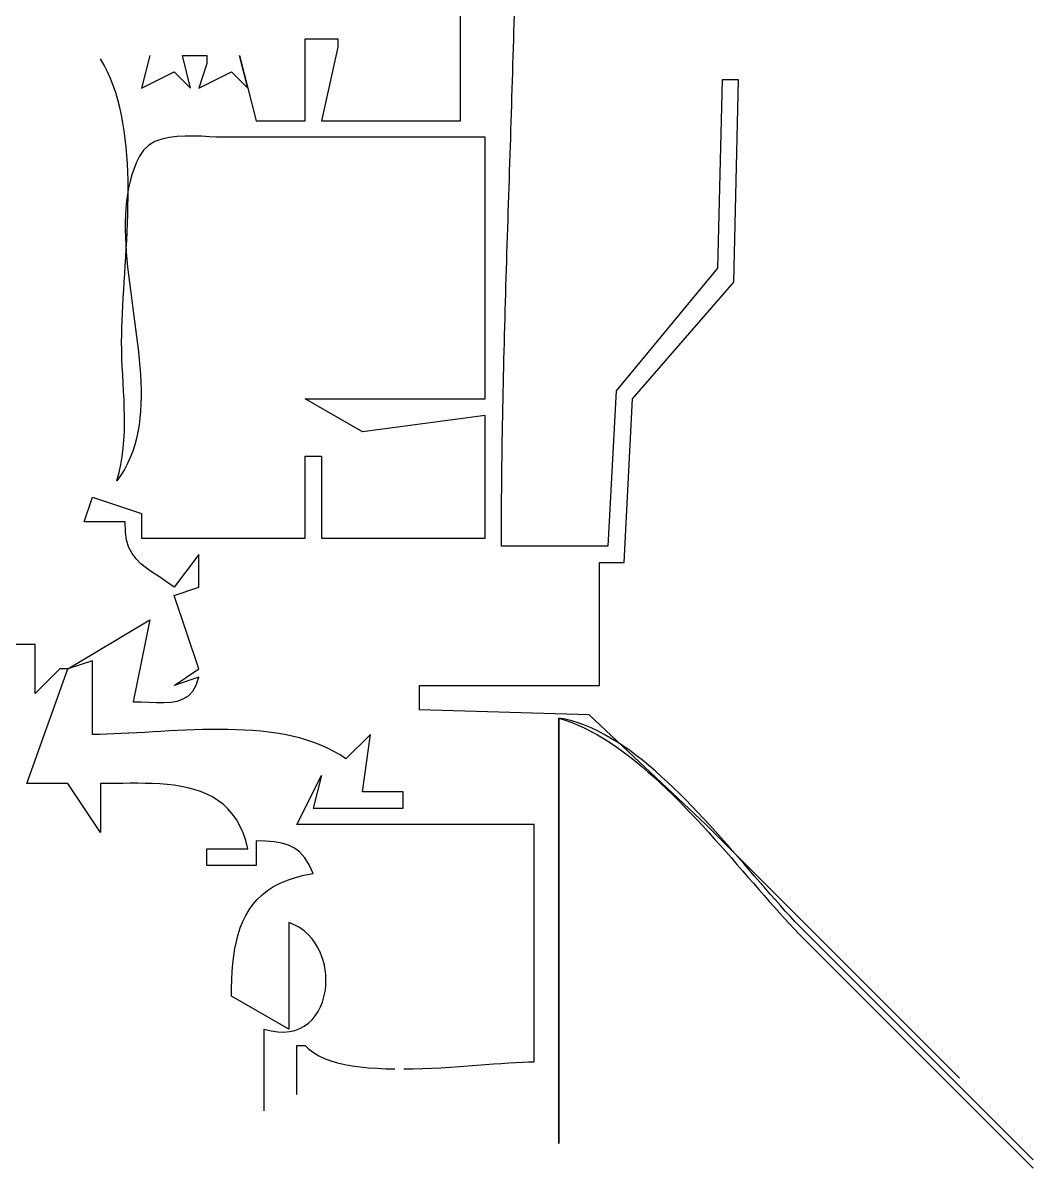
# Model space of a CAD drawing. Header units: metres. Extents: x 249 to 997, y 92 to 756.
# Drawn here: x 752.5 to 876, y 115 to 255 of the extents above; entities that cross this region are included whole.
import ezdxf

# ---------------------------------------------------------------- set-up
doc = ezdxf.new("R2010")
doc.units = ezdxf.units.M

msp = doc.modelspace()

# ---------------------------------------------------------------- linework, layer by layer
for p, q in [((806, 243), (806, 257)), ((812.5298, 253.9269), (812.5576, 254.9309)), ((812.5576, 254.9309), (812.5849, 255.9349)), ((812.5014, 252.9229), (812.5298, 253.9269)), ((787, 243), (787, 253)), ((787, 253), (791, 253)), ((791, 252), (789, 243)), ((791, 253), (791, 252)), ((812.4725, 251.9189), (812.5014, 252.9229)), ((762.444, 249.7898), (762.0025, 250.5573)), ((768, 251), (767, 247)), ((773, 247), (772, 251)), ((772, 251), (775, 251)), ((775, 251), (775, 250)), ((780, 247), (779, 251)), ((779, 251), (781, 243)), ((812.4134, 249.9109), (812.4432, 250.9149)), ((812.4432, 250.9149), (812.4725, 251.9189)), ((762.8477, 248.9934), (762.444, 249.7898)), ((775, 250), (774, 247)), ((812.3833, 248.907), (812.4134, 249.9109)), ((763.215, 248.1699), (762.8477, 248.9934)), ((763.5474, 247.3208), (763.215, 248.1699)), ((767, 247), (771, 249)), ((771, 249), (773, 247)), ((774, 247), (778, 249)), ((778, 249), (780, 247)), ((812.3219, 246.8991), (812.3527, 247.903)), ((812.3527, 247.903), (812.3833, 248.907)), ((838, 248), (837.3966, 225)), ((840, 248), (838, 248)), ((839.3966, 223.2855), (840, 248)), ((763.8464, 246.4476), (763.5474, 247.3208)), ((764.1134, 245.5519), (763.8464, 246.4476)), ((812.2907, 245.8952), (812.3219, 246.8991)), ((764.3499, 244.6353), (764.1134, 245.5519)), ((812.2592, 244.8914), (812.2907, 245.8952)), ((764.5574, 243.6993), (764.3499, 244.6353)), ((764.7374, 242.7456), (764.5574, 243.6993)), ((812.1956, 242.8839), (812.2275, 243.8876)), ((812.2275, 243.8876), (812.2592, 244.8914)), ((764.8913, 241.7757), (764.7374, 242.7456)), ((781, 243), (787, 243)), ((789, 243), (806, 243)), ((812.1635, 241.8803), (812.1956, 242.8839)), ((765.0206, 240.7911), (764.8913, 241.7757)), ((765.1268, 239.7934), (765.0206, 240.7911)), ((769.4765, 240.766), (768.6316, 240.4519)), ((770.3929, 240.9732), (769.4765, 240.766)), ((771.3594, 241.0923), (770.3929, 240.9732)), ((772.3543, 241.1418), (771.3594, 241.0923)), ((773.356, 241.1405), (772.3543, 241.1418)), ((774.343, 241.1069), (773.356, 241.1405)), ((775.2937, 241.0599), (774.343, 241.1069)), ((776.1866, 241.018), (775.2937, 241.0599)), ((777, 241), (776.1866, 241.018)), ((809, 241), (777, 241)), ((809, 209), (809, 241)), ((812.0988, 239.8733), (812.1312, 240.8767)), ((812.1312, 240.8767), (812.1635, 241.8803)), ((765.2114, 238.7842), (765.1268, 239.7934)), ((767.2429, 239.4286), (766.7423, 238.6821)), ((767.8799, 240.0124), (767.2429, 239.4286)), ((768.6316, 240.4519), (767.8799, 240.0124)), ((812.0663, 238.8699), (812.0988, 239.8733)), ((765.2758, 237.7651), (765.2114, 238.7842)), ((766.3949, 237.9458), (766.0919, 237.1904)), ((766.7423, 238.682), (766.3949, 237.9458)), ((812.0338, 237.8667), (812.0663, 238.8699)), ((765.3214, 236.7375), (765.2758, 237.7651)), ((765.3499, 235.7032), (765.3214, 236.7375)), ((766.0919, 237.1904), (765.831, 236.4164)), ((811.9686, 235.8606), (812.0012, 236.8636)), ((812.0012, 236.8636), (812.0338, 237.8667)), ((765.3626, 234.6636), (765.3499, 235.7032)), ((765.61, 235.625), (765.427, 234.817)), ((765.831, 236.4164), (765.61, 235.625)), ((811.9361, 234.8578), (811.9686, 235.8606)), ((765.2796, 233.9934), (765.1657, 233.155)), ((765.427, 234.817), (765.2796, 233.9934)), ((765.361, 233.6204), (765.3626, 234.6636)), ((811.8712, 232.8525), (811.9036, 233.8551)), ((811.9036, 233.8551), (811.9361, 234.8578)), ((765.1657, 233.155), (765.0833, 232.3029)), ((765.3209, 231.5291), (765.3467, 232.575)), ((765.3467, 232.575), (765.361, 233.6204)), ((811.8389, 231.8502), (811.8712, 232.8525)), ((765.0301, 231.438), (765.004, 230.5613)), ((765.0833, 232.3029), (765.0301, 231.438)), ((765.2854, 230.4842), (765.3209, 231.5291)), ((811.8068, 230.848), (811.8389, 231.8502)), ((765.004, 230.5613), (765.0028, 229.6735)), ((765.0028, 229.6735), (765.0245, 228.7758)), ((765.2414, 229.4419), (765.2854, 230.4842)), ((811.7432, 228.8441), (811.7749, 229.8459)), ((811.7749, 229.8459), (811.8068, 230.848)), ((765.0245, 228.7758), (765.0668, 227.869)), ((765.1343, 227.3714), (765.1906, 228.4038)), ((765.1906, 228.4038), (765.2414, 229.4419)), ((811.7117, 227.8424), (811.7432, 228.8441)), ((765.0668, 227.869), (765.1277, 226.9541)), ((765.074, 226.3463), (765.1343, 227.3714)), ((765.1277, 226.9541), (765.2049, 226.032)), ((811.6496, 225.8398), (811.6805, 226.841)), ((811.6805, 226.841), (811.7117, 227.8424)), ((765.0113, 225.3301), (765.074, 226.3463)), ((765.2049, 226.032), (765.2963, 225.1037)), ((811.619, 224.8388), (811.6496, 225.8398)), ((764.8842, 223.3305), (764.9475, 224.3243)), ((764.9475, 224.3243), (765.0113, 225.3301)), ((765.2963, 225.1037), (765.3998, 224.17)), ((765.3998, 224.17), (765.5133, 223.232)), ((811.5888, 223.838), (811.619, 224.8388)), ((837.3966, 225), (825.0278, 210)), ((764.8228, 222.3502), (764.8842, 223.3305)), ((765.5133, 223.232), (765.6345, 222.2905)), ((811.5297, 221.8373), (811.559, 222.8375)), ((811.559, 222.8375), (811.5888, 223.838)), ((827.0278, 209), (839.3966, 223.2855)), ((764.7117, 220.4367), (764.7648, 221.3851)), ((764.7648, 221.3851), (764.8228, 222.3502)), ((765.6345, 222.2905), (765.7613, 221.3465)), ((765.7613, 221.3465), (765.8916, 220.401)), ((811.5008, 220.8372), (811.5297, 221.8373)), ((764.665, 219.5065), (764.7117, 220.4367)), ((765.8916, 220.401), (766.0233, 219.4549)), ((811.4445, 218.838), (811.4723, 219.8375)), ((811.4723, 219.8375), (811.5008, 220.8372)), ((764.5964, 217.7073), (764.626, 218.5962)), ((764.626, 218.5962), (764.665, 219.5065)), ((766.0233, 219.4549), (766.1541, 218.509)), ((766.1541, 218.509), (766.282, 217.5645)), ((811.4171, 217.8388), (811.4445, 218.838)), ((764.5776, 216.8414), (764.5964, 217.7073)), ((766.282, 217.5645), (766.4047, 216.6221)), ((811.3904, 216.84), (811.4171, 217.8388)), ((764.571, 216), (764.5776, 216.8414)), ((764.5816, 214.9802), (764.571, 216)), ((766.4047, 216.6221), (766.5203, 215.6828)), ((766.5203, 215.6828), (766.6264, 214.7476)), ((811.3387, 214.8431), (811.3642, 215.8414)), ((811.3642, 215.8414), (811.3904, 216.84)), ((764.6104, 213.9652), (764.5816, 214.9802)), ((766.6264, 214.7476), (766.7209, 213.8175)), ((811.3139, 213.8451), (811.3387, 214.8431)), ((764.6526, 212.9544), (764.6104, 213.9652)), ((764.7036, 211.9473), (764.6526, 212.9544)), ((766.7209, 213.8175), (766.8018, 212.8932)), ((766.8018, 212.8932), (766.8668, 211.9759)), ((811.2664, 211.8502), (811.2898, 212.8475)), ((811.2898, 212.8475), (811.3139, 213.8451)), ((764.7584, 210.9437), (764.7036, 211.9473)), ((766.8668, 211.9759), (766.9138, 211.0664)), ((811.2438, 210.8533), (811.2664, 211.8502)), ((764.8125, 209.9429), (764.7584, 210.9437)), ((766.9138, 211.0664), (766.9407, 210.1656)), ((766.9407, 210.1656), (766.9453, 209.2745)), ((811.222, 209.8567), (811.2438, 210.8533)), ((825.0278, 210), (824, 191)), ((764.861, 208.9446), (764.8125, 209.9429)), ((764.8993, 207.9484), (764.861, 208.9446)), ((766.9453, 209.2745), (766.9255, 208.3941)), ((794, 205), (787, 209)), ((787, 209), (809, 209)), ((811.1808, 207.8646), (811.201, 208.8604)), ((811.201, 208.8604), (811.222, 209.8567)), ((826, 189), (827.0278, 209)), ((764.9225, 206.9537), (764.8993, 207.9484)), ((766.8791, 207.5252), (766.8039, 206.6689)), ((766.9255, 208.3941), (766.8791, 207.5252)), ((811.1616, 206.8691), (811.1808, 207.8646)), ((764.9051, 204.9673), (764.926, 205.9601)), ((764.926, 205.9601), (764.9225, 206.9537)), ((766.6979, 205.826), (766.5589, 204.9975)), ((766.8039, 206.6689), (766.6979, 205.826)), ((809, 207), (794, 205)), ((809, 192), (809, 207)), ((811.1259, 204.8793), (811.1433, 205.874)), ((811.1433, 205.874), (811.1616, 206.8691)), ((764.8549, 203.9747), (764.9051, 204.9673)), ((766.5589, 204.9975), (766.3846, 204.1843)), ((811.1095, 203.885), (811.1259, 204.8793)), ((764.6479, 201.9885), (764.7707, 202.9819)), ((764.7707, 202.9819), (764.8549, 203.9747)), ((766.1731, 203.3874), (765.9221, 202.6077)), ((766.3846, 204.1843), (766.1731, 203.3874)), ((811.0942, 202.8911), (811.1095, 203.885)), ((764.4817, 200.994), (764.6479, 201.9885)), ((765.6295, 201.8461), (765.2931, 201.1036)), ((765.9221, 202.6077), (765.6295, 201.8461)), ((787, 192), (787, 202)), ((787, 202), (789, 202)), ((789, 202), (789, 192)), ((811.0666, 200.9046), (811.0798, 201.8976)), ((811.0798, 201.8976), (811.0942, 202.8911)), ((764.2673, 199.9979), (764.4817, 200.994)), ((764.9108, 200.3811), (764.4805, 199.6796)), ((765.2931, 201.1036), (764.9108, 200.3811)), ((811.0544, 199.912), (811.0666, 200.9046)), ((764, 199), (764.2673, 199.9979)), ((764.4805, 199.6796), (764, 199)), ((811.0336, 197.9282), (811.0434, 198.9199)), ((811.0434, 198.9199), (811.0544, 199.912)), ((811.0249, 196.937), (811.0336, 197.9282)), ((760, 194), (761, 197)), ((761, 197), (767, 195)), ((811.0175, 195.9462), (811.0249, 196.937)), ((767, 195), (767, 192)), ((811.0065, 193.9662), (811.0114, 194.956)), ((811.0114, 194.956), (811.0175, 195.9462)), ((765, 194), (760, 194)), ((765.0249, 192.7724), (765, 194)), ((811.003, 192.9769), (811.0065, 193.9662)), ((765.1804, 191.7329), (765.0249, 192.7724)), ((767, 192), (787, 192)), ((789, 192), (809, 192)), ((811, 191), (811.0008, 191.9882)), ((811.0008, 191.9882), (811.003, 192.9769)), ((765.4576, 190.8521), (765.1804, 191.7329)), ((765.8478, 190.1006), (765.4576, 190.8521)), ((824, 191), (811, 191)), ((766.342, 189.4492), (765.8478, 190.1006)), ((766.9316, 188.8685), (766.342, 189.4492)), ((774, 190), (771, 186)), ((774, 186), (774, 190)), ((823, 174), (823, 189)), ((823, 189), (826, 189)), ((767.6076, 188.3292), (766.9316, 188.8685)), ((768.3613, 187.8021), (767.6076, 188.3292)), ((769.1838, 187.2577), (768.3613, 187.8021)), ((770.0663, 186.6667), (769.1838, 187.2577)), ((771, 186), (770.0663, 186.6667)), ((771, 185), (774, 186)), ((774, 176), (771, 185)), ((758, 176), (768, 182)), ((768, 182), (766, 172)), ((754, 179), (750, 179)), ((754, 173), (754, 179)), ((761, 177), (758, 176)), ((761, 168), (761, 177)), ((753, 162), (758, 176)), ((757, 176), (754, 173)), ((758, 176), (757, 176)), ((771, 174), (774, 176)), ((774, 175), (771, 174)), ((773.7002, 174.0314), (774, 175)), ((773.2756, 173.2826), (773.7002, 174.0314)), ((801, 171), (801, 174)), ((801, 174), (823, 174)), ((771.3841, 172.0863), (772.1045, 172.337)), ((772.1045, 172.337), (772.7393, 172.7268)), ((772.7393, 172.7268), (773.2756, 173.2826)), ((766, 172), (766.9583, 171.98)), ((766.9583, 171.98), (767.9097, 171.9379)), ((767.9097, 171.9379), (768.841, 171.9006)), ((768.841, 171.9006), (769.7393, 171.895)), ((769.7393, 171.895), (770.5914, 171.948)), ((770.5914, 171.948), (771.3841, 172.0863)), ((821.7145, 170.3966), (801, 171)), ((818, 118), (818, 170)), ((818, 170), (818.7988, 169.7543)), ((818, 170), (818, 118)), ((818.7945, 169.8524), (818, 170)), ((819.5889, 169.6562), (818.7945, 169.8524)), ((818.7988, 169.7543), (819.5958, 169.4674)), ((820.3829, 169.4133), (819.5889, 169.6562)), ((819.5958, 169.4674), (820.3909, 169.1408)), ((821.1762, 169.1256), (820.3829, 169.4133)), ((836, 157), (821.7145, 170.3966)), ((761.847, 168.0069), (761, 168)), ((762.7193, 168.0266), (761.847, 168.0069)), ((763.6147, 168.0572), (762.7193, 168.0266)), ((764.5316, 168.0969), (763.6147, 168.0572)), ((765.468, 168.1438), (764.5316, 168.0969)), ((766.4219, 168.1962), (765.468, 168.1438)), ((767.3917, 168.2522), (766.4219, 168.1962)), ((768.3753, 168.3099), (767.3917, 168.2522)), ((769.371, 168.3677), (768.3753, 168.3099)), ((770.3768, 168.4235), (769.371, 168.3677)), ((771.3908, 168.4757), (770.3768, 168.4235)), ((772.4113, 168.5224), (771.3908, 168.4757)), ((773.4362, 168.5617), (772.4113, 168.5224)), ((774.4639, 168.5919), (773.4362, 168.5617)), ((775.4923, 168.6111), (774.4639, 168.5919)), ((776.5195, 168.6175), (775.4923, 168.6111)), ((777.5439, 168.6092), (776.5195, 168.6175)), ((778.5633, 168.5845), (777.5439, 168.6092)), ((779.5761, 168.5416), (778.5633, 168.5845)), ((780.5802, 168.4785), (779.5761, 168.5416)), ((781.5739, 168.3935), (780.5802, 168.4785)), ((782.5553, 168.2848), (781.5739, 168.3935)), ((783.5224, 168.1505), (782.5553, 168.2848)), ((784.4735, 167.9888), (783.5224, 168.1505)), ((785.4065, 167.7979), (784.4735, 167.9888)), ((795, 168), (792, 165)), ((794, 161), (795, 168)), ((820.3909, 169.1408), (821.1837, 168.7763)), ((821.9685, 168.7951), (821.1762, 169.1256)), ((821.1837, 168.7763), (821.9741, 168.3754)), ((822.7596, 168.4236), (821.9685, 168.7951)), ((821.9741, 168.3754), (822.7621, 167.9398)), ((823.5492, 168.0131), (822.7596, 168.4236)), ((824.3369, 167.5654), (823.5492, 168.0131)), ((786.3198, 167.5759), (785.4065, 167.7979)), ((787.2114, 167.3211), (786.3198, 167.5759)), ((788.0793, 167.0316), (787.2114, 167.3211)), ((788.9219, 166.7056), (788.0793, 167.0316)), ((789.737, 166.3412), (788.9219, 166.7056)), ((822.7621, 167.9398), (823.5473, 167.4712)), ((823.5473, 167.4712), (824.3296, 166.9711)), ((824.3296, 166.9711), (825.109, 166.4413)), ((825.1226, 167.0826), (824.3369, 167.5654)), ((825.9058, 166.5666), (825.1226, 167.0826)), ((826.6863, 166.0192), (825.9058, 166.5666)), ((790.523, 165.9367), (789.737, 166.3412)), ((791.278, 165.4902), (790.523, 165.9367)), ((792, 165), (791.278, 165.4902)), ((825.109, 166.4413), (825.8851, 165.8834)), ((825.8851, 165.8834), (826.6578, 165.2989)), ((826.6578, 165.2989), (827.4269, 164.6897)), ((827.4639, 165.4425), (826.6863, 166.0192)), ((828.2383, 164.8382), (827.4639, 165.4425)), ((827.4269, 164.6897), (828.1924, 164.0572)), ((828.1924, 164.0572), (828.9539, 163.4031)), ((829.0091, 164.2084), (828.2383, 164.8382)), ((829.7761, 163.5549), (829.0091, 164.2084)), ((786, 157), (789, 163)), ((789, 163), (788, 159)), ((828.9539, 163.4031), (829.7114, 162.7291)), ((829.7114, 162.7291), (830.4646, 162.0369)), ((830.539, 162.8797), (829.7761, 163.5549)), ((831.2975, 162.1847), (830.539, 162.8797)), ((758, 162), (753, 162)), ((762, 156), (758, 162)), ((762.8941, 162.0042), (762, 162)), ((762, 162), (762, 156)), ((763.7973, 162.0141), (762.8941, 162.0042)), ((764.7067, 162.0253), (763.7973, 162.0141)), ((765.6191, 162.0337), (764.7067, 162.0253)), ((766.5313, 162.0349), (765.6191, 162.0337)), ((767.4404, 162.0247), (766.5313, 162.0349)), ((768.3432, 161.9989), (767.4404, 162.0247)), ((769.2367, 161.9531), (768.3432, 161.9989)), ((770.1177, 161.8832), (769.2367, 161.9531)), ((770.9832, 161.7848), (770.1177, 161.8832)), ((771.83, 161.6537), (770.9832, 161.7848)), ((772.6551, 161.4857), (771.83, 161.6537)), ((773.4555, 161.2765), (772.6551, 161.4857)), ((774.2279, 161.0217), (773.4555, 161.2765)), ((774.9693, 160.7173), (774.2279, 161.0217)), ((799, 161), (794, 161)), ((799, 159), (799, 161)), ((830.4646, 162.0369), (831.2134, 161.328)), ((831.2134, 161.328), (831.9576, 160.6041)), ((832.0513, 161.4719), (831.2975, 162.1847)), ((832.8002, 160.7431), (832.0513, 161.4719)), ((775.6767, 160.3588), (774.9693, 160.7173)), ((776.3469, 159.9421), (775.6767, 160.3588)), ((776.9768, 159.4628), (776.3469, 159.9421)), ((831.9576, 160.6041), (832.6971, 159.8668)), ((832.6971, 159.8668), (833.4317, 159.1179)), ((833.5438, 160.0002), (832.8002, 160.7431)), ((834.2819, 159.2453), (833.5438, 160.0002)), ((777.5634, 158.9168), (776.9768, 159.4628)), ((778.1036, 158.2998), (777.5634, 158.9168)), ((778.5943, 157.6074), (778.1036, 158.2998)), ((788, 159), (799, 159)), ((833.4317, 159.1179), (834.1611, 158.3588)), ((834.1611, 158.3588), (834.8853, 157.5914)), ((835.0142, 158.4802), (834.2819, 159.2453)), ((835.7404, 157.7068), (835.0142, 158.4802)), ((779.0323, 156.8355), (778.5943, 157.6074)), ((779.4147, 155.9798), (779.0323, 156.8355)), ((815, 157), (786, 157)), ((815, 128), (815, 157)), ((834.8853, 157.5914), (835.6041, 156.8171)), ((835.6041, 156.8171), (836.3172, 156.0377)), ((836.4602, 156.9271), (835.7404, 157.7068)), ((867, 126), (836, 157)), ((837.1733, 156.1429), (836.4602, 156.9271)), ((779.7383, 155.0361), (779.4147, 155.9798)), ((836.3172, 156.0377), (837.0246, 155.2548)), ((837.8795, 155.3563), (837.1733, 156.1429)), ((775, 152), (775, 154)), ((775, 154), (780, 154)), ((780, 154), (779.7383, 155.0361)), ((782.1708, 154.9482), (781, 155)), ((781, 155), (781, 152)), ((783.2155, 154.8577), (782.1708, 154.9482)), ((784.146, 154.7031), (783.2155, 154.8577)), ((784.9743, 154.4588), (784.146, 154.7031)), ((785.7122, 154.0993), (784.9743, 154.4588)), ((786.3718, 153.5991), (785.7122, 154.0993)), ((837.0246, 155.2548), (837.726, 154.47)), ((837.726, 154.47), (838.4213, 153.685)), ((838.5784, 154.5691), (837.8795, 155.3563)), ((839.2699, 153.7833), (838.5784, 154.5691)), ((786.965, 152.9329), (786.3718, 153.5991)), ((787.5038, 152.075), (786.965, 152.9329)), ((838.4213, 153.685), (839.1103, 152.9015)), ((839.1103, 152.9015), (839.7929, 152.121)), ((839.9535, 153.0007), (839.2699, 153.7833)), ((840.629, 152.2233), (839.9535, 153.0007)), ((781, 152), (775, 152)), ((788, 151), (787.5038, 152.075)), ((839.7929, 152.121), (840.4688, 151.3451)), ((840.4688, 151.3451), (841.1379, 150.5757)), ((841.2961, 151.4531), (840.629, 152.2233)), ((841.9546, 150.6918), (841.2961, 151.4531)), ((783.1479, 149.4056), (783.9559, 149.8309)), ((783.9559, 149.8309), (784.8417, 150.2047)), ((784.8417, 150.2047), (785.8087, 150.5254)), ((785.8087, 150.5254), (786.8603, 150.791)), ((786.8603, 150.791), (788, 151)), ((841.1379, 150.5757), (841.8, 149.8142)), ((841.8, 149.8142), (842.455, 149.0624)), ((842.6041, 149.9416), (841.9546, 150.6918)), ((843.2444, 149.2042), (842.6041, 149.9416)), ((781.1565, 147.8383), (781.7516, 148.4075)), ((781.7516, 148.4075), (782.4143, 148.9305)), ((782.4143, 148.9305), (783.1479, 149.4056)), ((842.455, 149.0624), (843.1026, 148.3218)), ((843.8751, 148.4817), (843.2444, 149.2042)), ((844.4961, 147.7759), (843.8751, 148.4817)), ((780.1551, 146.5683), (780.6254, 147.2246)), ((780.6254, 147.2246), (781.1565, 147.8383)), ((843.1026, 148.3218), (843.7428, 147.5941)), ((843.7428, 147.5941), (844.3753, 146.881)), ((845.107, 147.0887), (844.4961, 147.7759)), ((845.7074, 146.4221), (845.107, 147.0887)), ((779.3828, 145.1345), (779.742, 145.871)), ((779.742, 145.871), (780.1551, 146.5683)), ((844.3753, 146.881), (845, 146.1841)), ((845, 146.1841), (845.6167, 145.505)), ((846.2973, 145.778), (845.7074, 146.4221)), ((846.8762, 145.1583), (846.2973, 145.778)), ((778.8122, 143.5509), (779.074, 144.3605)), ((779.074, 144.3605), (779.3828, 145.1345)), ((785.6801, 144.7296), (785, 145)), ((785, 145), (785, 132)), ((786.3043, 144.3913), (785.6801, 144.7296)), ((786.8729, 143.9911), (786.3043, 144.3913)), ((845.6167, 145.505), (846.2252, 144.8454)), ((846.2252, 144.8454), (846.8253, 144.207)), ((846.8253, 144.207), (847.417, 143.5913)), ((847.4438, 144.565), (846.8762, 145.1583)), ((848, 144), (847.4438, 144.565)), ((778.594, 142.7074), (778.8122, 143.5509)), ((787.3862, 143.5349), (786.8729, 143.9911)), ((787.8442, 143.029), (787.3862, 143.5349)), ((788.2472, 142.4794), (787.8442, 143.029)), ((847.417, 143.5913), (848, 143)), ((876, 116), (848, 144)), ((848, 143), (876, 115)), ((778.2747, 140.9255), (778.416, 141.8317)), ((778.416, 141.8317), (778.594, 142.7074)), ((788.5955, 141.8923), (788.2472, 142.4794)), ((788.8893, 141.2735), (788.5955, 141.8923)), ((778.0887, 139.029), (778.1667, 139.9907)), ((778.1667, 139.9907), (778.2747, 140.9255)), ((789.1288, 140.6294), (788.8893, 141.2735)), ((789.3142, 139.9659), (789.1288, 140.6294)), ((789.4456, 139.2891), (789.3142, 139.9659)), ((778.0372, 138.0421), (778.0887, 139.029)), ((789.5235, 138.6051), (789.4456, 139.2891)), ((789.5479, 137.92), (789.5235, 138.6051)), ((778.0087, 137.0319), (778.0372, 138.0421)), ((789.4373, 136.5709), (789.5191, 137.2399)), ((789.5191, 137.2399), (789.5479, 137.92)), ((778, 136), (778.0087, 137.0319)), ((785, 132), (778, 136)), ((789.1156, 135.2904), (789.3027, 135.919)), ((789.3027, 135.919), (789.4373, 136.5709)), ((788.5845, 134.1271), (788.8761, 134.691)), ((788.8761, 134.691), (789.1156, 135.2904)), ((787.3992, 132.7085), (787.8458, 133.1297)), ((787.8458, 133.1297), (788.241, 133.6046)), ((788.241, 133.6046), (788.5845, 134.1271)), ((782, 122), (782, 132)), ((782, 132), (782.8504, 131.773)), ((782.8504, 131.773), (783.6511, 131.6483)), ((783.6511, 131.6483), (784.4018, 131.6199)), ((784.4018, 131.6199), (785.1025, 131.6817)), ((785.1025, 131.6817), (785.7528, 131.8275)), ((785.7528, 131.8275), (786.3525, 132.0513)), ((786.3525, 132.0513), (786.9013, 132.347)), ((786.9013, 132.347), (787.3992, 132.7085)), ((786, 124), (786, 130)), ((786, 130), (787, 130)), ((787, 130), (787.4766, 129.5286)), ((787.4766, 129.5286), (788.0335, 129.1078)), ((788.0335, 129.1078), (788.6656, 128.7351)), ((788.6656, 128.7351), (789.3675, 128.4081)), ((789.3675, 128.4081), (790.1341, 128.1245)), ((790.1341, 128.1245), (790.9601, 127.8817)), ((790.9601, 127.8817), (791.8402, 127.6773)), ((791.8402, 127.6773), (792.7693, 127.5089)), ((792.7693, 127.5089), (793.7421, 127.3741)), ((793.7421, 127.3741), (794.7534, 127.2705)), ((804.7229, 127.3387), (805.8311, 127.413)), ((805.8311, 127.413), (806.9203, 127.4917)), ((806.9203, 127.4917), (807.9851, 127.5725)), ((807.9851, 127.5725), (809.0203, 127.6529)), ((809.0203, 127.6529), (810.0208, 127.7304)), ((810.0208, 127.7304), (810.9812, 127.8026)), ((810.9812, 127.8026), (811.8964, 127.8672)), ((811.8964, 127.8672), (812.7611, 127.9216)), ((812.7611, 127.9216), (813.5701, 127.9635)), ((813.5701, 127.9635), (814.3181, 127.9904)), ((814.3181, 127.9904), (815, 128)), ((794.7534, 127.2705), (795.798, 127.1955)), ((795.798, 127.1955), (796.8705, 127.1469)), ((796.8705, 127.1469), (797.9658, 127.1221)), ((799.0787, 127.1188), (800.2038, 127.1344)), ((800.2038, 127.1344), (801.3361, 127.1667)), ((801.3361, 127.1667), (802.4702, 127.2131)), ((802.4702, 127.2131), (803.6008, 127.2712)), ((803.6008, 127.2712), (804.7229, 127.3387))]:
    msp.add_line(p, q)

doc.saveas('drawing.dxf')
